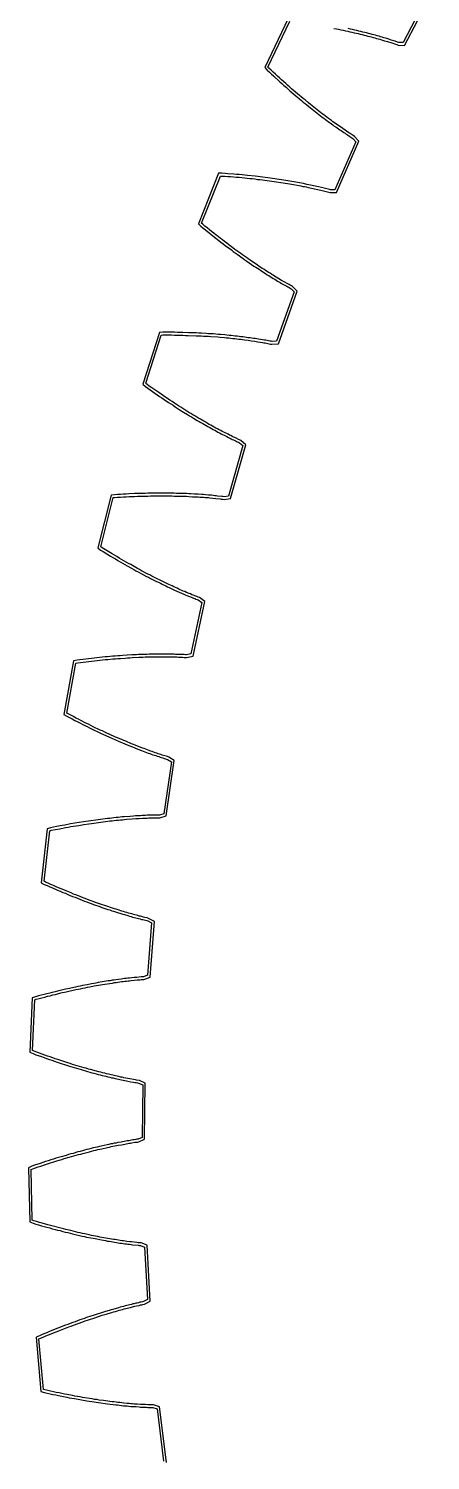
# Model space of a CAD drawing. Extents: x 0 to 2, y 0 to 2.
# Drawn here: x 0 to 0.158, y 0.873 to 1.437 of the extents above; entities that cross this region are included whole.
import ezdxf

# ---------------------------------------------------------------- set-up
doc = ezdxf.new("R2010")
doc.units = 0
doc.layers.get('0').update_dxf_attribs({"linetype": 'CONTINUOUS'})

msp = doc.modelspace()

# ---------------------------------------------------------------- linework, layer by layer
at = {"color": 0}
for points in [[(0.1199, 1.43696), (0.12088, 1.43679), (0.12175, 1.43664), (0.12267, 1.43642), (0.12359, 1.43625), (0.12446, 1.43604), (0.12533, 1.43588), (0.12619, 1.43565), (0.12701, 1.43549), (0.12787, 1.43528), (0.12869, 1.43511), (0.12945, 1.4349), (0.13026, 1.43474), (0.13102, 1.43451), (0.13178, 1.43435), (0.13254, 1.43414), (0.13325, 1.43397), (0.13395, 1.43375), (0.13471, 1.4336), (0.13536, 1.43338), (0.13607, 1.43321), (0.13672, 1.433), (0.13802, 1.43267), (0.13867, 1.43246), (0.13986, 1.43212), (0.14046, 1.43192), (0.14106, 1.43175), (0.14269, 1.43126), (0.14317, 1.4311), (0.14372, 1.43093), (0.14469, 1.43061), (0.14524, 1.43039), (0.14779, 1.43028), (0.15793, 1.44982)], [(0.15668, 1.44971), (0.14719, 1.43137), (0.14545, 1.43143), (0.14502, 1.43158), (0.14404, 1.43192), (0.1435, 1.43207), (0.14301, 1.43224), (0.14247, 1.4324), (0.14193, 1.43261), (0.14073, 1.43294), (0.14019, 1.43311), (0.13959, 1.43332), (0.13894, 1.43349), (0.13829, 1.43371), (0.1377, 1.43386), (0.13699, 1.43403), (0.13634, 1.43425), (0.13569, 1.4344), (0.13498, 1.43457), (0.13422, 1.43479), (0.13352, 1.435), (0.13281, 1.43517), (0.13205, 1.43539), (0.13129, 1.43554), (0.13048, 1.43571), (0.12972, 1.43593), (0.12891, 1.43614), (0.12809, 1.43631), (0.12722, 1.43653), (0.12641, 1.43668), (0.12554, 1.4369)], [(0.10189, 1.44092), (0.09266, 1.4216), (0.09359, 1.42057), (0.09446, 1.41976), (0.09527, 1.419), (0.09614, 1.41824), (0.09858, 1.41596), (0.09939, 1.41525), (0.10021, 1.4145), (0.10102, 1.41385), (0.10178, 1.41314), (0.10259, 1.41243), (0.10563, 1.40983), (0.10634, 1.40918), (0.1071, 1.40858), (0.1078, 1.40799), (0.10856, 1.40739), (0.10927, 1.40685), (0.10997, 1.40625), (0.11062, 1.40571), (0.11203, 1.40463), (0.11268, 1.40408), (0.11334, 1.4036), (0.11399, 1.40306), (0.11529, 1.40207), (0.11594, 1.40164), (0.11654, 1.40115), (0.11713, 1.40072), (0.11773, 1.40022), (0.11838, 1.39985), (0.11892, 1.39942), (0.11952, 1.39899), (0.12006, 1.39854), (0.12066, 1.39817), (0.1212, 1.39779), (0.12169, 1.3974), (0.12223, 1.39708), (0.12278, 1.39671), (0.12326, 1.39632), (0.12375, 1.396), (0.1243, 1.39567), (0.12473, 1.39535), (0.12522, 1.39501), (0.12571, 1.39475), (0.12614, 1.39447), (0.12657, 1.39415), (0.12701, 1.39388), (0.12739, 1.39367), (0.12853, 1.39236), (0.12023, 1.37343), (0.11854, 1.37337), (0.11811, 1.37353), (0.11762, 1.37364), (0.11708, 1.37381), (0.11659, 1.37392), (0.11605, 1.37402), (0.11551, 1.37419), (0.11496, 1.37429), (0.11377, 1.37462), (0.11317, 1.37473), (0.11252, 1.37484), (0.11192, 1.375), (0.11127, 1.37516), (0.11062, 1.37527), (0.10997, 1.37543), (0.10927, 1.37554), (0.10786, 1.37587), (0.10715, 1.37598), (0.10639, 1.37614), (0.10569, 1.37625), (0.10493, 1.37641), (0.10411, 1.37652), (0.10335, 1.37668), (0.10254, 1.37684), (0.10172, 1.37695), (0.10091, 1.37712), (0.09918, 1.37733), (0.09831, 1.3775), (0.09744, 1.3776), (0.09657, 1.37777), (0.09473, 1.37798), (0.0938, 1.37815), (0.09283, 1.37826), (0.09185, 1.37842), (0.08892, 1.37874), (0.08583, 1.37907), (0.08474, 1.37918), (0.08371, 1.37929), (0.08257, 1.37939), (0.08149, 1.3795), (0.0804, 1.37956), (0.07812, 1.37978), (0.07699, 1.37983), (0.07579, 1.37994), (0.07444, 1.37994), (0.06651, 1.36003), (0.06749, 1.3591), (0.06841, 1.35834), (0.06934, 1.35764), (0.07281, 1.35482), (0.07454, 1.35352), (0.07536, 1.35287), (0.07623, 1.35221), (0.07704, 1.35156), (0.07948, 1.34977), (0.08024, 1.34918), (0.081, 1.34863), (0.08181, 1.34804), (0.08409, 1.34641), (0.0848, 1.34592), (0.08556, 1.34538), (0.08838, 1.34343), (0.08908, 1.34299), (0.08974, 1.34256), (0.09044, 1.34212), (0.09109, 1.34163), (0.09174, 1.34125), (0.09234, 1.34082), (0.09299, 1.34044), (0.09364, 1.34001), (0.09424, 1.33963), (0.09484, 1.3393), (0.09543, 1.33892), (0.09597, 1.33854), (0.09657, 1.33822), (0.09711, 1.33789), (0.09771, 1.33751), (0.09825, 1.33718), (0.09874, 1.33691), (0.09928, 1.33659), (0.09983, 1.33632), (0.10032, 1.33599), (0.10129, 1.33545), (0.10172, 1.33518), (0.10221, 1.33496), (0.10265, 1.33469), (0.10303, 1.33447), (0.10428, 1.33328), (0.09728, 1.3138), (0.09554, 1.31369), (0.09511, 1.3138), (0.09462, 1.31386), (0.09413, 1.31397), (0.09304, 1.31418), (0.0925, 1.31424), (0.09012, 1.31467), (0.08946, 1.31478), (0.08887, 1.31483), (0.08822, 1.31494), (0.08751, 1.31505), (0.08686, 1.31516), (0.08615, 1.31521), (0.0855, 1.31532), (0.08474, 1.31543), (0.08404, 1.31554), (0.08328, 1.31559), (0.08252, 1.3157), (0.08176, 1.31576), (0.081, 1.31586), (0.08019, 1.31597), (0.07937, 1.31603), (0.07856, 1.31613), (0.07769, 1.31619), (0.07688, 1.3163), (0.07514, 1.31641), (0.07422, 1.31652), (0.07335, 1.31657), (0.07243, 1.31668), (0.07151, 1.31673), (0.07053, 1.31679), (0.06961, 1.31684), (0.06765, 1.31695), (0.06662, 1.317), (0.06565, 1.31706), (0.06462, 1.31711), (0.06359, 1.31711), (0.06255, 1.31717), (0.06038, 1.31728), (0.05821, 1.31728), (0.05707, 1.31733), (0.05246, 1.31733), (0.05111, 1.31728), (0.04454, 1.29693), (0.04563, 1.29601), (0.0466, 1.29536), (0.04753, 1.29465), (0.04937, 1.29335), (0.05029, 1.29275), (0.05122, 1.2921), (0.05208, 1.2915), (0.05301, 1.29091), (0.05474, 1.28971), (0.05648, 1.28863), (0.05729, 1.28803), (0.05816, 1.28749), (0.05897, 1.287), (0.0606, 1.28592), (0.06223, 1.28494), (0.06299, 1.28445), (0.06375, 1.28402), (0.06451, 1.28353), (0.06603, 1.28266), (0.06673, 1.28223), (0.06749, 1.28179), (0.0682, 1.28136), (0.06961, 1.2806), (0.07026, 1.28022), (0.07096, 1.27984), (0.07227, 1.27908), (0.07292, 1.27875), (0.07357, 1.27837), (0.07416, 1.27805), (0.07482, 1.27772), (0.07541, 1.2774), (0.07601, 1.27713), (0.07661, 1.2768), (0.07715, 1.27653), (0.07775, 1.27626), (0.07829, 1.27593), (0.07883, 1.27566), (0.07937, 1.27544), (0.07986, 1.27517), (0.08035, 1.27496), (0.08089, 1.27468), (0.08138, 1.27447), (0.08181, 1.27425), (0.0823, 1.27403), (0.08268, 1.27382), (0.08404, 1.27273), (0.07834, 1.25282), (0.07661, 1.2526), (0.07617, 1.25266), (0.07568, 1.25271), (0.07406, 1.25288), (0.07351, 1.25298), (0.07292, 1.25298), (0.07232, 1.25304), (0.07172, 1.25315), (0.07053, 1.25326), (0.06923, 1.25336), (0.06852, 1.25342), (0.06787, 1.25347), (0.06646, 1.25358), (0.0657, 1.25358), (0.065, 1.25363), (0.06348, 1.25374), (0.06272, 1.25374), (0.06196, 1.2538), (0.06114, 1.2538), (0.05952, 1.25391), (0.05783, 1.25391), (0.05691, 1.25396), (0.05425, 1.25396), (0.05333, 1.25402), (0.05149, 1.25402), (0.05051, 1.25396), (0.04655, 1.25396), (0.04552, 1.25391), (0.04449, 1.25391), (0.04346, 1.25385), (0.04237, 1.2538), (0.04129, 1.2538), (0.03912, 1.25369), (0.03798, 1.25363), (0.03689, 1.25358), (0.03575, 1.25353), (0.03456, 1.25342), (0.03342, 1.25336), (0.03206, 1.2532), (0.02686, 1.23242), (0.02794, 1.23161), (0.02897, 1.23101), (0.0319, 1.22922), (0.03282, 1.22868), (0.0338, 1.22808), (0.03472, 1.22754), (0.0357, 1.227), (0.03657, 1.22645), (0.03749, 1.22597), (0.03841, 1.22542), (0.04015, 1.22445), (0.04107, 1.22396), (0.04188, 1.22347), (0.04275, 1.22304), (0.04362, 1.22255), (0.04606, 1.22125), (0.04688, 1.22087), (0.04763, 1.22043), (0.04845, 1.22005), (0.04921, 1.21962), (0.04997, 1.21924), (0.05073, 1.21891), (0.05149, 1.21853), (0.05219, 1.21815), (0.05295, 1.21783), (0.05366, 1.2175), (0.05436, 1.21712), (0.05501, 1.21685), (0.05572, 1.21652), (0.05702, 1.21587), (0.05897, 1.21506), (0.06076, 1.21425), (0.06131, 1.21403), (0.0619, 1.21376), (0.06407, 1.21289), (0.06456, 1.21267), (0.06505, 1.21251), (0.06554, 1.21229), (0.06603, 1.21213), (0.06646, 1.21197), (0.06782, 1.21094), (0.06353, 1.1907), (0.06179, 1.19038), (0.06136, 1.19038), (0.06087, 1.19043), (0.06033, 1.19043), (0.05979, 1.19048), (0.0587, 1.19048), (0.05811, 1.19054), (0.05751, 1.19054), (0.05691, 1.19059), (0.05436, 1.19059), (0.05371, 1.19065), (0.05013, 1.19065), (0.04942, 1.19059), (0.04709, 1.19059), (0.04628, 1.19054), (0.04546, 1.19054), (0.04465, 1.19048), (0.04378, 1.19048), (0.04291, 1.19043), (0.0421, 1.19038), (0.04123, 1.19032), (0.04031, 1.19032), (0.03662, 1.1901), (0.03564, 1.19), (0.03472, 1.18994), (0.03375, 1.18983), (0.03271, 1.18978), (0.03168, 1.18967), (0.03071, 1.18962), (0.02968, 1.18951), (0.02859, 1.1894), (0.02756, 1.18929), (0.02648, 1.18918), (0.02544, 1.18907), (0.02431, 1.18897), (0.02322, 1.1888), (0.02208, 1.18869), (0.0198, 1.18837), (0.01866, 1.18826), (0.01731, 1.18799), (0.01351, 1.16688), (0.0147, 1.16618), (0.01573, 1.16564), (0.01671, 1.16509), (0.01774, 1.16455), (0.01877, 1.16406), (0.01975, 1.16357), (0.02072, 1.16303), (0.0217, 1.16254), (0.02268, 1.16211), (0.0236, 1.16162), (0.02458, 1.16113), (0.02734, 1.15983), (0.02821, 1.1594), (0.02913, 1.15902), (0.03, 1.15858), (0.03261, 1.15744), (0.03505, 1.1563), (0.03749, 1.15533), (0.03977, 1.15435), (0.04047, 1.15408), (0.04123, 1.15381), (0.04194, 1.15348), (0.04405, 1.15267), (0.0447, 1.15245), (0.04536, 1.15218), (0.04601, 1.15196), (0.04666, 1.15169), (0.04731, 1.15148), (0.04791, 1.15126), (0.04856, 1.15104), (0.04915, 1.15088), (0.0497, 1.15066), (0.05029, 1.15044), (0.05084, 1.15028), (0.05138, 1.15007), (0.05246, 1.14974), (0.05295, 1.14958), (0.05349, 1.14941), (0.05398, 1.14925), (0.05436, 1.14914), (0.05583, 1.14822), (0.05284, 1.12777), (0.05116, 1.12728), (0.0497, 1.12728), (0.04921, 1.12723), (0.04807, 1.12723), (0.04747, 1.12717), (0.04628, 1.12717), (0.04568, 1.12712), (0.04503, 1.12706), (0.04438, 1.12706), (0.04373, 1.12701), (0.04308, 1.12701), (0.04237, 1.12695), (0.04172, 1.1269), (0.04096, 1.12684), (0.03955, 1.12674), (0.03727, 1.12657), (0.03646, 1.12652), (0.0357, 1.12641), (0.03488, 1.12636), (0.03407, 1.12625), (0.0332, 1.12619), (0.03234, 1.12608), (0.03152, 1.12598), (0.03065, 1.12587), (0.02973, 1.12576), (0.02886, 1.12565), (0.02702, 1.12543), (0.0261, 1.12527), (0.02414, 1.12505), (0.02121, 1.12457), (0.01606, 1.12375), (0.01389, 1.12332), (0.0128, 1.12316), (0.01053, 1.12272), (0.00944, 1.1225), (0.00825, 1.12229), (0.00694, 1.12191), (0.00456, 1.10064), (0.00575, 1.09999), (0.00684, 1.0995), (0.00792, 1.09907), (0.00895, 1.09858), (0.01101, 1.09771), (0.01199, 1.09728), (0.01302, 1.09684), (0.01405, 1.09646), (0.01503, 1.09603), (0.016, 1.09565), (0.01693, 1.09527), (0.0179, 1.09489), (0.01975, 1.09413), (0.02067, 1.0938), (0.02159, 1.09343), (0.02246, 1.0931), (0.02338, 1.09277), (0.0242, 1.09245), (0.02512, 1.09212), (0.02593, 1.09185), (0.0268, 1.09152), (0.02762, 1.09125), (0.02843, 1.09093), (0.03006, 1.09039), (0.03082, 1.09012), (0.03158, 1.0899), (0.03234, 1.08963), (0.03309, 1.08941), (0.03385, 1.08914), (0.03668, 1.08827), (0.03738, 1.08811), (0.03868, 1.08767), (0.03933, 1.08751), (0.03993, 1.08735), (0.04058, 1.08713), (0.04178, 1.08681), (0.04237, 1.0867), (0.04291, 1.08653), (0.04351, 1.08637), (0.04405, 1.08621), (0.0446, 1.0861), (0.04508, 1.08599), (0.04563, 1.08583), (0.04612, 1.08572), (0.0465, 1.08567), (0.04807, 1.0848), (0.04644, 1.06418), (0.04481, 1.06358), (0.04438, 1.06358), (0.04389, 1.06353), (0.04226, 1.06337), (0.04172, 1.06337), (0.04112, 1.06326), (0.03933, 1.0631), (0.03868, 1.06304), (0.03803, 1.06293), (0.03738, 1.06288), (0.03673, 1.06277), (0.03608, 1.06272), (0.03396, 1.06239), (0.0332, 1.06228), (0.0325, 1.06223), (0.03174, 1.06207), (0.03098, 1.06196), (0.03017, 1.06185), (0.02941, 1.06174), (0.02859, 1.06158), (0.02778, 1.06147), (0.02696, 1.06131), (0.0261, 1.06114), (0.02528, 1.06098), (0.02436, 1.06082), (0.02262, 1.06049), (0.02078, 1.06017), (0.01991, 1.05995), (0.01893, 1.05979), (0.01801, 1.05957), (0.01508, 1.05892), (0.01405, 1.0587), (0.01308, 1.05848), (0.01204, 1.05821), (0.01101, 1.058), (0.00998, 1.05773), (0.0089, 1.05745), (0.00787, 1.05718), (0.00678, 1.05691), (0.00564, 1.05664), (0.00456, 1.05637), (0.00347, 1.05604), (0.00233, 1.05577), (0.00103, 1.05528), (0.00005, 1.03391), (0.0013, 1.03337), (0.00244, 1.03293), (0.00461, 1.03217), (0.00667, 1.03141), (0.00776, 1.03103), (0.00873, 1.03071), (0.00977, 1.03038), (0.0108, 1.03), (0.01275, 1.02935), (0.01373, 1.02908), (0.01568, 1.02843), (0.01845, 1.02762), (0.01931, 1.02734), (0.02024, 1.02707), (0.0211, 1.0268), (0.02197, 1.02658), (0.02284, 1.02631), (0.02371, 1.0261), (0.02452, 1.02582), (0.02534, 1.02561), (0.02615, 1.02544), (0.02696, 1.02517), (0.02778, 1.02501), (0.02854, 1.02479), (0.0293, 1.02463), (0.03006, 1.02441), (0.03082, 1.02425), (0.03152, 1.02409), (0.03223, 1.02387), (0.03293, 1.02376), (0.03364, 1.0236), (0.03494, 1.02327), (0.03559, 1.02317), (0.03624, 1.023), (0.03689, 1.02289), (0.03749, 1.02273), (0.03814, 1.02262), (0.03868, 1.02252), (0.03988, 1.0223), (0.04096, 1.02208), (0.0415, 1.02203), (0.04199, 1.02192), (0.04253, 1.02181), (0.04291, 1.02176), (0.04454, 1.02105), (0.04427, 1.00038), (0.0427, 0.99967), (0.04226, 0.99962), (0.04178, 0.99951), (0.04123, 0.99946), (0.04069, 0.99935), (0.04015, 0.9993), (0.03961, 0.99919), (0.03901, 0.99908), (0.03847, 0.99897), (0.03787, 0.99891), (0.03722, 0.99881), (0.03662, 0.99864), (0.03602, 0.99853), (0.03472, 0.99832), (0.03402, 0.99816), (0.03331, 0.99805), (0.03266, 0.99789), (0.03196, 0.99777), (0.0312, 0.99761), (0.03049, 0.99745), (0.02821, 0.99696), (0.02745, 0.99674), (0.02664, 0.99658), (0.02582, 0.99636), (0.02501, 0.9962), (0.0242, 0.99599), (0.02333, 0.99577), (0.02252, 0.99555), (0.02165, 0.99533), (0.02078, 0.99506), (0.01986, 0.99485), (0.01899, 0.99463), (0.01714, 0.99409), (0.01622, 0.99387), (0.01525, 0.9936), (0.01432, 0.99327), (0.01237, 0.99273), (0.01134, 0.9924), (0.01036, 0.99213), (0.00933, 0.99181), (0.00836, 0.99148), (0.00727, 0.99116), (0.00624, 0.99083), (0.00515, 0.99045), (0.00412, 0.99013), (0.00195, 0.98937), (0.00081, 0.98899), (-0.00043, 0.98844), (0.00005, 0.96707), (0.0013, 0.96658), (0.00244, 0.96625), (0.00353, 0.96593), (0.00467, 0.9656), (0.00575, 0.96528), (0.00678, 0.96501), (0.00787, 0.96474), (0.0089, 0.96441), (0.00998, 0.96414), (0.01101, 0.96387), (0.01199, 0.96365), (0.01302, 0.96338), (0.014, 0.96311), (0.01497, 0.96289), (0.01595, 0.96262), (0.01693, 0.9624), (0.02062, 0.96154), (0.02154, 0.96137), (0.02241, 0.96115), (0.02414, 0.96083), (0.02496, 0.96067), (0.02582, 0.9605), (0.02827, 0.96001), (0.02903, 0.95985), (0.02984, 0.95974), (0.0306, 0.95958), (0.0313, 0.95947), (0.03206, 0.95936), (0.03277, 0.9592), (0.03347, 0.95909), (0.03423, 0.95898), (0.03488, 0.95888), (0.03559, 0.95877), (0.03624, 0.95871), (0.03754, 0.9585), (0.03814, 0.95844), (0.03874, 0.95833), (0.03933, 0.95828), (0.03993, 0.95817), (0.04053, 0.95812), (0.0427, 0.9579), (0.04319, 0.95784), (0.04362, 0.95779), (0.04525, 0.95714), (0.04639, 0.93652), (0.04487, 0.93571), (0.04443, 0.9356), (0.04395, 0.93549), (0.0434, 0.93544), (0.04291, 0.93527), (0.04237, 0.93517), (0.04178, 0.93506), (0.04123, 0.9349), (0.04064, 0.93479), (0.04009, 0.93463), (0.0395, 0.93446), (0.03885, 0.93435), (0.03825, 0.93419), (0.0376, 0.93403), (0.03695, 0.93381), (0.03564, 0.93349), (0.03494, 0.93332), (0.03282, 0.93267), (0.03212, 0.93251), (0.03136, 0.93224), (0.02984, 0.9318), (0.02903, 0.93159), (0.02827, 0.93132), (0.02664, 0.93077), (0.02582, 0.93056), (0.02501, 0.93029), (0.02414, 0.92996), (0.02241, 0.92942), (0.02154, 0.92909), (0.02062, 0.92876), (0.01975, 0.92849), (0.01883, 0.92817), (0.0179, 0.92779), (0.01698, 0.92746), (0.016, 0.92714), (0.01503, 0.92676), (0.01411, 0.92638), (0.01308, 0.92605), (0.0121, 0.92567), (0.01112, 0.92524), (0.01009, 0.92486), (0.00906, 0.92443), (0.00803, 0.92405), (0.007, 0.92361), (0.00591, 0.92318), (0.00488, 0.92274), (0.0038, 0.92225), (0.00255, 0.92166), (0.00445, 0.90034), (0.00581, 0.89996), (0.00694, 0.89968), (0.00808, 0.89947), (0.00917, 0.8992), (0.01031, 0.89898), (0.01134, 0.89876), (0.01459, 0.89811), (0.01562, 0.89789), (0.01666, 0.89773), (0.01769, 0.89751), (0.02257, 0.8967), (0.02349, 0.89654), (0.02447, 0.89638), (0.02539, 0.89621), (0.02626, 0.8961), (0.02718, 0.89594), (0.03065, 0.89551), (0.03391, 0.89507), (0.03467, 0.89502), (0.03543, 0.89491), (0.03619, 0.89486), (0.03695, 0.89475), (0.03765, 0.89469), (0.03841, 0.89464), (0.03912, 0.89459), (0.03982, 0.89448), (0.04047, 0.89448), (0.04112, 0.89437), (0.04178, 0.89437), (0.04308, 0.89426), (0.04367, 0.89421), (0.04427, 0.89421), (0.04487, 0.89415), (0.04546, 0.89415), (0.04601, 0.8941), (0.0466, 0.89404), (0.04763, 0.89404), (0.04812, 0.89399), (0.04856, 0.89399), (0.05024, 0.8935), (0.05279, 0.87294)], [(0.05387, 0.8724), (0.05122, 0.89426), (0.04877, 0.89502), (0.04818, 0.89502), (0.04769, 0.89507), (0.0466, 0.89507), (0.04552, 0.89518), (0.04492, 0.89518), (0.04433, 0.89524), (0.04373, 0.89524), (0.04253, 0.89534), (0.04188, 0.8954), (0.04123, 0.8954), (0.04058, 0.89551), (0.03988, 0.89551), (0.03917, 0.89556), (0.03847, 0.89567), (0.03706, 0.89578), (0.0363, 0.89589), (0.03554, 0.89594), (0.03478, 0.89605), (0.03402, 0.8961), (0.0332, 0.89621), (0.03244, 0.89632), (0.03163, 0.89638), (0.03076, 0.89654), (0.02989, 0.89665), (0.02908, 0.89676), (0.02734, 0.89697), (0.02642, 0.89714), (0.0255, 0.89724), (0.02463, 0.89741), (0.02371, 0.89751), (0.02176, 0.89784), (0.02083, 0.898), (0.01986, 0.89817), (0.01883, 0.89833), (0.01785, 0.89855), (0.01682, 0.89871), (0.01476, 0.89914), (0.01373, 0.89931), (0.01264, 0.89952), (0.01161, 0.89974), (0.01047, 0.89996), (0.00939, 0.90023), (0.00825, 0.90044), (0.00716, 0.90072), (0.00602, 0.90093), (0.00543, 0.9011), (0.00363, 0.92106), (0.00423, 0.92128), (0.00526, 0.92177), (0.00635, 0.9222), (0.00841, 0.92307), (0.00944, 0.92345), (0.01047, 0.92388), (0.0115, 0.92426), (0.01541, 0.92578), (0.01638, 0.92611), (0.01731, 0.92649), (0.021, 0.92779), (0.02186, 0.92811), (0.02273, 0.92839), (0.0236, 0.92871), (0.02534, 0.92925), (0.02859, 0.93034), (0.03011, 0.93077), (0.03087, 0.93104), (0.03239, 0.93148), (0.03309, 0.93169), (0.0338, 0.93186), (0.03456, 0.93207), (0.03521, 0.93229), (0.03592, 0.93245), (0.03657, 0.93262), (0.03722, 0.93283), (0.03852, 0.93316), (0.03912, 0.93332), (0.03971, 0.93343), (0.04091, 0.93376), (0.04145, 0.93386), (0.04205, 0.93403), (0.04313, 0.93424), (0.04367, 0.93441), (0.04416, 0.93446), (0.04465, 0.93457), (0.04519, 0.93473), (0.04747, 0.93587), (0.04628, 0.9579), (0.04389, 0.95882), (0.04329, 0.95888), (0.04281, 0.95888), (0.04226, 0.95898), (0.04009, 0.9592), (0.0395, 0.95931), (0.0383, 0.95942), (0.037, 0.95964), (0.0364, 0.95969), (0.0357, 0.9598), (0.0344, 0.96001), (0.03364, 0.96012), (0.03299, 0.96023), (0.03223, 0.96034), (0.03152, 0.96045), (0.03076, 0.96061), (0.03, 0.96072), (0.02924, 0.96088), (0.02843, 0.96099), (0.02762, 0.96115), (0.02686, 0.96132), (0.02599, 0.96148), (0.02436, 0.96181), (0.02349, 0.96197), (0.02176, 0.9624), (0.02083, 0.96257), (0.01991, 0.96278), (0.01899, 0.96294), (0.01807, 0.96322), (0.01622, 0.96365), (0.01427, 0.96408), (0.01329, 0.96436), (0.00711, 0.96598), (0.00494, 0.96664), (0.00385, 0.96691), (0.00271, 0.96723), (0.00163, 0.96756), (0.00103, 0.96777), (0.0006, 0.98774), (0.00119, 0.98801), (0.00336, 0.98877), (0.00445, 0.98909), (0.00548, 0.98947), (0.00656, 0.9898), (0.01069, 0.9911), (0.01166, 0.99143), (0.01264, 0.9917), (0.01362, 0.99203), (0.01557, 0.99257), (0.01742, 0.99311), (0.01834, 0.99333), (0.01926, 0.9936), (0.02013, 0.99382), (0.021, 0.99409), (0.0236, 0.99474), (0.02441, 0.99495), (0.02528, 0.99517), (0.0261, 0.99533), (0.02686, 0.99555), (0.02767, 0.99571), (0.02843, 0.99593), (0.03071, 0.99642), (0.03141, 0.99658), (0.03217, 0.99674), (0.03282, 0.99685), (0.03353, 0.99702), (0.03423, 0.99713), (0.03488, 0.99729), (0.03619, 0.9975), (0.03678, 0.99761), (0.03743, 0.99772), (0.03803, 0.99789), (0.03863, 0.99794), (0.03923, 0.99805), (0.03977, 0.99816), (0.04031, 0.99821), (0.0414, 0.99843), (0.04194, 0.99848), (0.04243, 0.99853), (0.04297, 0.99864), (0.0453, 0.99967), (0.04557, 1.0217), (0.04324, 1.02273), (0.04215, 1.02295), (0.04167, 1.023), (0.0395, 1.02344), (0.03711, 1.02387), (0.03646, 1.02403), (0.03581, 1.02414), (0.03516, 1.02431), (0.03451, 1.02441), (0.03385, 1.02458), (0.03103, 1.02523), (0.03027, 1.02544), (0.02957, 1.02561), (0.02875, 1.02582), (0.02799, 1.02599), (0.02724, 1.0262), (0.02398, 1.02707), (0.02311, 1.02729), (0.02224, 1.02756), (0.02143, 1.02778), (0.02051, 1.02805), (0.01964, 1.02832), (0.01872, 1.02859), (0.01785, 1.02886), (0.01687, 1.02913), (0.01595, 1.02946), (0.01503, 1.02973), (0.01112, 1.03103), (0.01009, 1.03136), (0.00911, 1.03168), (0.00808, 1.03206), (0.007, 1.03239), (0.00494, 1.03315), (0.00277, 1.03391), (0.00114, 1.03456), (0.00201, 1.05452), (0.0026, 1.05474), (0.00374, 1.05501), (0.00483, 1.05534), (0.00591, 1.05561), (0.007, 1.05593), (0.00808, 1.05615), (0.00917, 1.05648), (0.0102, 1.05669), (0.01226, 1.05724), (0.01432, 1.05767), (0.01823, 1.05854), (0.01915, 1.05876), (0.02007, 1.05892), (0.021, 1.05914), (0.02192, 1.0593), (0.02279, 1.05952), (0.02371, 1.05968), (0.02544, 1.06), (0.02631, 1.06011), (0.02794, 1.06044), (0.02875, 1.06055), (0.02957, 1.06071), (0.03261, 1.06114), (0.03337, 1.06131), (0.03407, 1.06136), (0.03619, 1.06169), (0.03684, 1.06174), (0.03754, 1.06185), (0.03819, 1.0619), (0.03879, 1.06196), (0.03939, 1.06207), (0.04004, 1.06212), (0.04123, 1.06223), (0.04232, 1.06234), (0.04291, 1.06239), (0.0434, 1.06245), (0.04395, 1.0625), (0.04443, 1.0625), (0.04503, 1.06255), (0.04742, 1.06342), (0.04915, 1.08539), (0.04688, 1.08659), (0.04633, 1.08675), (0.04536, 1.08697), (0.04481, 1.08708), (0.04373, 1.0874), (0.04319, 1.08751), (0.04264, 1.08767), (0.04085, 1.08816), (0.0402, 1.08832), (0.03961, 1.08849), (0.03895, 1.0887), (0.0383, 1.08887), (0.03765, 1.08908), (0.03695, 1.0893), (0.0363, 1.08946), (0.03488, 1.0899), (0.03413, 1.09017), (0.03342, 1.09039), (0.03266, 1.0906), (0.03038, 1.09142), (0.02957, 1.09163), (0.02875, 1.09191), (0.02794, 1.09223), (0.02631, 1.09277), (0.02284, 1.09407), (0.02192, 1.0944), (0.02105, 1.09473), (0.01921, 1.09549), (0.01823, 1.09581), (0.01731, 1.09619), (0.01638, 1.09663), (0.01443, 1.09738), (0.0134, 1.09782), (0.01242, 1.09825), (0.01139, 1.09863), (0.01042, 1.09907), (0.00939, 1.09956), (0.0083, 1.09999), (0.00727, 1.10048), (0.00624, 1.10091), (0.00564, 1.10124), (0.00792, 1.12109), (0.00846, 1.12126), (0.01188, 1.12191), (0.01405, 1.12234), (0.01514, 1.1225), (0.01622, 1.12272), (0.01725, 1.12288), (0.01834, 1.12305), (0.01931, 1.12321), (0.02138, 1.12353), (0.02333, 1.12386), (0.02431, 1.12397), (0.02528, 1.12413), (0.0262, 1.12424), (0.02713, 1.1244), (0.02989, 1.12473), (0.03163, 1.12495), (0.0325, 1.125), (0.03413, 1.12522), (0.03494, 1.12527), (0.03575, 1.12538), (0.03657, 1.12543), (0.03733, 1.12549), (0.03809, 1.1256), (0.04036, 1.12576), (0.04178, 1.12587), (0.04243, 1.12592), (0.04313, 1.12592), (0.04443, 1.12603), (0.04508, 1.12603), (0.04574, 1.12608), (0.04633, 1.12608), (0.04693, 1.12614), (0.04867, 1.12614), (0.04921, 1.12619), (0.05132, 1.12619), (0.05377, 1.1269), (0.05697, 1.14871), (0.0548, 1.15007), (0.05425, 1.15028), (0.05377, 1.15039), (0.05279, 1.15072), (0.05225, 1.15088), (0.0517, 1.1511), (0.05062, 1.15142), (0.05008, 1.15164), (0.04948, 1.1518), (0.04829, 1.15223), (0.04763, 1.15245), (0.04704, 1.15267), (0.04639, 1.15294), (0.04574, 1.15316), (0.04508, 1.15343), (0.04443, 1.15365), (0.04161, 1.15473), (0.04085, 1.15506), (0.04015, 1.15533), (0.03787, 1.1563), (0.03706, 1.15663), (0.0363, 1.15696), (0.03548, 1.15728), (0.03467, 1.15766), (0.03385, 1.15799), (0.03299, 1.15837), (0.03217, 1.15875), (0.0313, 1.15913), (0.03044, 1.15956), (0.02957, 1.15994), (0.02865, 1.16037), (0.02778, 1.16075), (0.02501, 1.16206), (0.02409, 1.16254), (0.02311, 1.16303), (0.02214, 1.16347), (0.02018, 1.16444), (0.01921, 1.16498), (0.01823, 1.16547), (0.0172, 1.16602), (0.01622, 1.16656), (0.01519, 1.1671), (0.01465, 1.16743), (0.01817, 1.18707), (0.01883, 1.18723), (0.01997, 1.18734), (0.0211, 1.1875), (0.02224, 1.18761), (0.02333, 1.18777), (0.02441, 1.18788), (0.0255, 1.18804), (0.02767, 1.18826), (0.02973, 1.18848), (0.03076, 1.18853), (0.03282, 1.18875), (0.0338, 1.1888), (0.03478, 1.18891), (0.03575, 1.18897), (0.0376, 1.18907), (0.03852, 1.18918), (0.03944, 1.18918), (0.04036, 1.18924), (0.04297, 1.1894), (0.04384, 1.1894), (0.04465, 1.18945), (0.04552, 1.18951), (0.04709, 1.18951), (0.04785, 1.18956), (0.05626, 1.18956), (0.05686, 1.18951), (0.05805, 1.18951), (0.05865, 1.18945), (0.05919, 1.18945), (0.05973, 1.1894), (0.06028, 1.1894), (0.06082, 1.18934), (0.06131, 1.18934), (0.06185, 1.18929), (0.0644, 1.18983), (0.06901, 1.21137), (0.06695, 1.21289), (0.06641, 1.21305), (0.06592, 1.21327), (0.06543, 1.21343), (0.06445, 1.21387), (0.06391, 1.21403), (0.06342, 1.2143), (0.06283, 1.21452), (0.06174, 1.21495), (0.06114, 1.21522), (0.06055, 1.21544), (0.05876, 1.21625), (0.05811, 1.21658), (0.0568, 1.21712), (0.05615, 1.21745), (0.05545, 1.21777), (0.0548, 1.2181), (0.05268, 1.21908), (0.05192, 1.21946), (0.05122, 1.21983), (0.05046, 1.22016), (0.0497, 1.22054), (0.04894, 1.22098), (0.04812, 1.22135), (0.04736, 1.22179), (0.04655, 1.22217), (0.04411, 1.22347), (0.04324, 1.2239), (0.04243, 1.22439), (0.03982, 1.22586), (0.0389, 1.22635), (0.03803, 1.22683), (0.03711, 1.22738), (0.03619, 1.22787), (0.03526, 1.22846), (0.03434, 1.229), (0.03337, 1.22955), (0.03244, 1.23009), (0.02854, 1.23248), (0.02799, 1.23286), (0.03288, 1.25223), (0.03347, 1.25233), (0.03467, 1.25239), (0.03581, 1.25244), (0.03695, 1.25255), (0.03803, 1.2526), (0.03917, 1.25266), (0.04026, 1.25271), (0.04134, 1.25271), (0.04243, 1.25277), (0.04346, 1.25282), (0.04454, 1.25282), (0.04552, 1.25288), (0.04655, 1.25288), (0.04758, 1.25293), (0.05604, 1.25293), (0.05691, 1.25288), (0.05859, 1.25288), (0.05946, 1.25282), (0.06028, 1.25282), (0.06109, 1.25277), (0.06185, 1.25277), (0.06266, 1.25271), (0.06418, 1.2526), (0.06494, 1.2526), (0.06565, 1.25255), (0.06641, 1.2525), (0.06706, 1.25244), (0.06776, 1.25239), (0.06847, 1.25239), (0.06912, 1.25228), (0.06977, 1.25223), (0.07042, 1.25223), (0.07102, 1.25212), (0.0734, 1.2519), (0.07503, 1.25174), (0.07552, 1.25168), (0.07606, 1.25163), (0.07661, 1.25152), (0.07916, 1.2519), (0.08518, 1.27306), (0.08328, 1.27474), (0.08274, 1.27496), (0.0823, 1.27517), (0.08133, 1.27561), (0.08084, 1.27588), (0.0803, 1.2761), (0.07981, 1.27637), (0.07926, 1.27664), (0.07872, 1.27686), (0.07818, 1.27718), (0.07764, 1.27745), (0.07704, 1.27772), (0.0765, 1.27805), (0.0759, 1.27832), (0.0753, 1.27865), (0.07465, 1.27897), (0.07406, 1.2793), (0.0734, 1.27962), (0.0721, 1.28038), (0.07145, 1.28071), (0.0708, 1.28109), (0.0701, 1.28147), (0.06939, 1.2819), (0.06868, 1.28228), (0.06798, 1.28272), (0.06727, 1.28309), (0.06651, 1.28353), (0.06581, 1.28396), (0.06505, 1.28445), (0.06429, 1.28488), (0.06353, 1.28537), (0.06272, 1.28581), (0.06196, 1.2863), (0.06114, 1.28684), (0.06033, 1.28733), (0.05952, 1.28787), (0.0587, 1.28836), (0.05789, 1.2889), (0.05702, 1.28944), (0.05615, 1.29004), (0.05528, 1.29058), (0.05268, 1.29237), (0.05176, 1.29297), (0.05089, 1.29357), (0.04812, 1.29552), (0.04715, 1.29617), (0.04622, 1.29688), (0.04574, 1.29725), (0.05187, 1.31624), (0.05252, 1.3163), (0.05594, 1.3163), (0.05707, 1.31624), (0.05924, 1.31624), (0.06038, 1.31619), (0.06141, 1.31613), (0.0625, 1.31613), (0.06559, 1.31597), (0.06657, 1.31597), (0.06755, 1.31592), (0.06852, 1.31581), (0.0695, 1.31581), (0.07048, 1.31576), (0.0714, 1.31565), (0.07416, 1.31548), (0.07503, 1.31538), (0.07677, 1.31527), (0.07758, 1.31516), (0.07845, 1.3151), (0.07926, 1.315), (0.08008, 1.31494), (0.08084, 1.31483), (0.08165, 1.31473), (0.08241, 1.31467), (0.08317, 1.31456), (0.08388, 1.31445), (0.08464, 1.3144), (0.08605, 1.31418), (0.0867, 1.31413), (0.0874, 1.31402), (0.0887, 1.3138), (0.0893, 1.31369), (0.08995, 1.31364), (0.09174, 1.31331), (0.09229, 1.31321), (0.09283, 1.31315), (0.09391, 1.31293), (0.09489, 1.31272), (0.09549, 1.31261), (0.09804, 1.31283), (0.10547, 1.33355), (0.10362, 1.33534), (0.10314, 1.33561), (0.1027, 1.33583), (0.10221, 1.3361), (0.10178, 1.33637), (0.10032, 1.33718), (0.09977, 1.33746), (0.09928, 1.33778), (0.09711, 1.33908), (0.09652, 1.33941), (0.09597, 1.33979), (0.09538, 1.34012), (0.09478, 1.34055), (0.09418, 1.34087), (0.09353, 1.34131), (0.09294, 1.34169), (0.09229, 1.34212), (0.09163, 1.3425), (0.09033, 1.34337), (0.08963, 1.34386), (0.08898, 1.34429), (0.08686, 1.34576), (0.0861, 1.34625), (0.08539, 1.34673), (0.08464, 1.34728), (0.08393, 1.34777), (0.08317, 1.34831), (0.08241, 1.3489), (0.08165, 1.34945), (0.08084, 1.34999), (0.08008, 1.35059), (0.07845, 1.35178), (0.07764, 1.35243), (0.07682, 1.35303), (0.07601, 1.35368), (0.07514, 1.35427), (0.07433, 1.35498), (0.07346, 1.35563), (0.07259, 1.35634), (0.07172, 1.35699), (0.07086, 1.35769), (0.06999, 1.35845), (0.06906, 1.35916), (0.0682, 1.35986), (0.06771, 1.3603), (0.07514, 1.37885), (0.07574, 1.37885), (0.07688, 1.3788), (0.07807, 1.37869), (0.07921, 1.37863), (0.08138, 1.37842), (0.08252, 1.37836), (0.0836, 1.37826), (0.08464, 1.37815), (0.08572, 1.37804), (0.08675, 1.37793), (0.08773, 1.37782), (0.08876, 1.37771), (0.08979, 1.37755), (0.09077, 1.3775), (0.09174, 1.37733), (0.09272, 1.37723), (0.09456, 1.37701), (0.09549, 1.37684), (0.09641, 1.37674), (0.09728, 1.37657), (0.09901, 1.37636), (0.09988, 1.37619), (0.10069, 1.37608), (0.10156, 1.37592), (0.10238, 1.37576), (0.10314, 1.37565), (0.10395, 1.37554), (0.10547, 1.37522), (0.10623, 1.37511), (0.10693, 1.37495), (0.10769, 1.37478), (0.10834, 1.37468), (0.10905, 1.37457), (0.1097, 1.3744), (0.11041, 1.37424), (0.11106, 1.37413), (0.11171, 1.37397), (0.11231, 1.37381), (0.1129, 1.3737), (0.11355, 1.37359), (0.1141, 1.37343), (0.11469, 1.37326), (0.11523, 1.37316), (0.11578, 1.37299), (0.11632, 1.37288), (0.11681, 1.37277), (0.11735, 1.37261), (0.11784, 1.3725), (0.11838, 1.37234), (0.12093, 1.3724), (0.12977, 1.39253), (0.12804, 1.39442), (0.12755, 1.39475), (0.12668, 1.39529), (0.12625, 1.39561), (0.12581, 1.39589), (0.12337, 1.39751), (0.12012, 1.39979), (0.11952, 1.40022), (0.11898, 1.40067), (0.11778, 1.40153), (0.11713, 1.40196), (0.11654, 1.40246), (0.11589, 1.40289), (0.11529, 1.40338), (0.11464, 1.40386), (0.11399, 1.4044), (0.11334, 1.40489), (0.11263, 1.40543), (0.11198, 1.40597), (0.11127, 1.40653), (0.11062, 1.40707), (0.10992, 1.40761), (0.10851, 1.40881), (0.10775, 1.4094), (0.10704, 1.41), (0.10628, 1.4106), (0.10324, 1.41319), (0.10249, 1.4139), (0.10167, 1.41461), (0.10091, 1.41531), (0.09928, 1.41672), (0.09847, 1.41749), (0.09766, 1.41818), (0.09684, 1.419), (0.09597, 1.41976), (0.09516, 1.42051), (0.09429, 1.42133), (0.09386, 1.42176), (0.10249, 1.43983)]]:
    msp.add_lwpolyline(points, dxfattribs=at)

doc.saveas('drawing.dxf')
